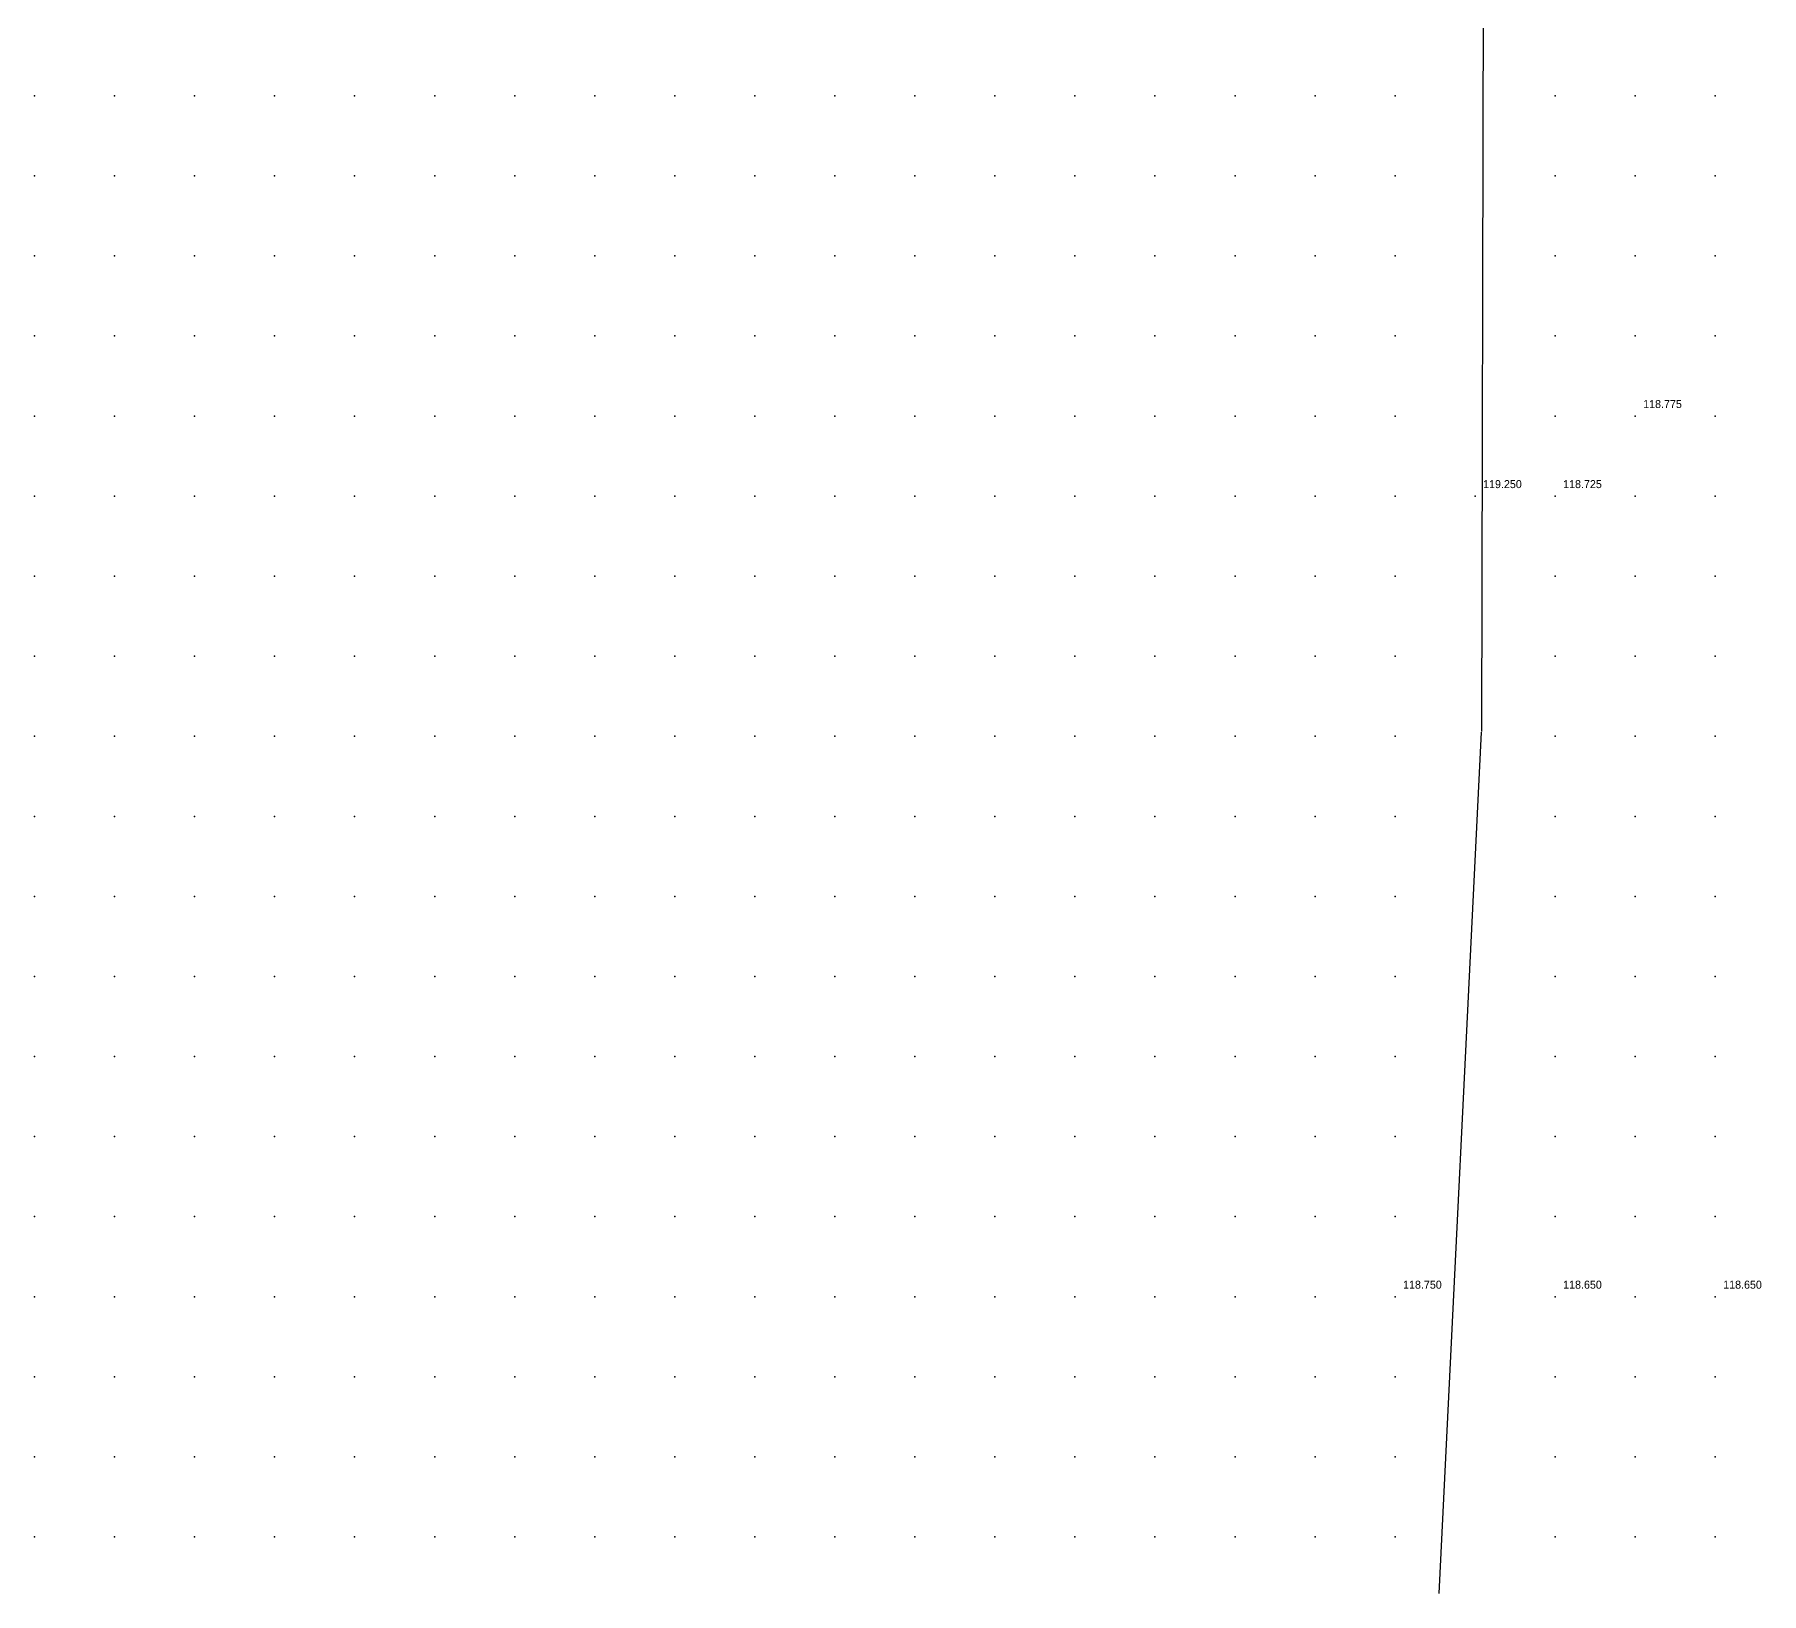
# Model space of a CAD drawing. Header units: metres. Extents: x 287878 to 288137, y 62805 to 63074.
# Drawn here: x 288008 to 288029.58, y 62864.29 to 62883.77 of the extents above; entities that cross this region are included whole.
import ezdxf

# ---------------------------------------------------------------- set-up
doc = ezdxf.new("R2010")
doc.units = ezdxf.units.M
for name, color, linetype in [('BARRIERS', 1, 'Continuous'), ('SURVEY_INTERP', 8, 'Continuous'), ('SURVEY_REAL', 3, 'Continuous')]:
    doc.layers.add(name, color=color, linetype=linetype)

msp = doc.modelspace()

# ---------------------------------------------------------------- linework, layer by layer
at = {"layer": 'BARRIERS'}
for p, q in [((288026.084, 62875.059), (288026.118, 62889.912)), ((288025.552, 62864.293), (288026.081, 62875.051))]:
    msp.add_line(p, q, dxfattribs=at)
at = {"layer": 'SURVEY_INTERP'}
for p in [(288008, 62883, 117.736), (288009, 62883, 117.741), (288010, 62883, 117.747), (288011, 62883, 117.755), (288012, 62883, 117.764), (288013, 62883, 117.775), (288014, 62883, 117.788), (288015, 62883, 117.802), (288016, 62883, 117.818), (288017, 62883, 117.837), (288018, 62883, 117.857), (288019, 62883, 117.881), (288020, 62883, 117.906), (288021, 62883, 117.935), (288022, 62883, 117.967), (288023, 62883, 118.001), (288024, 62883, 118.038), (288025, 62883, 118.075), (288027, 62883, 118.133), (288028, 62883, 118.144), (288029, 62883, 118.142), (288008, 62882, 117.709), (288009, 62882, 117.714), (288010, 62882, 117.72), (288011, 62882, 117.728), (288012, 62882, 117.737), (288013, 62882, 117.748), (288014, 62882, 117.761), (288015, 62882, 117.776), (288016, 62882, 117.793), (288017, 62882, 117.812), (288018, 62882, 117.834), (288019, 62882, 117.859), (288020, 62882, 117.888), (288021, 62882, 117.921), (288022, 62882, 117.959), (288023, 62882, 118.003), (288024, 62882, 118.054), (288025, 62882, 118.108), (288027, 62882, 118.202), (288028, 62882, 118.219), (288029, 62882, 118.208), (288008, 62881, 117.681), (288009, 62881, 117.686), (288010, 62881, 117.693), (288011, 62881, 117.701), (288012, 62881, 117.711), (288013, 62881, 117.722), (288014, 62881, 117.735), (288015, 62881, 117.751), (288016, 62881, 117.768), (288017, 62881, 117.789), (288018, 62881, 117.812), (288019, 62881, 117.839), (288020, 62881, 117.871), (288021, 62881, 117.909), (288022, 62881, 117.956), (288023, 62881, 118.012), (288024, 62881, 118.081), (288025, 62881, 118.162), (288027, 62881, 118.324), (288028, 62881, 118.355), (288029, 62881, 118.318), (288008, 62880, 117.654), (288009, 62880, 117.659), (288010, 62880, 117.666), (288011, 62880, 117.674), (288012, 62880, 117.684), (288013, 62880, 117.696), (288014, 62880, 117.71), (288015, 62880, 117.726), (288016, 62880, 117.744), (288017, 62880, 117.765), (288018, 62880, 117.79), (288019, 62880, 117.82), (288020, 62880, 117.855), (288021, 62880, 117.898), (288022, 62880, 117.952), (288023, 62880, 118.022), (288024, 62880, 118.113), (288025, 62880, 118.229), (288027, 62880, 118.495), (288028, 62880, 118.578), (288029, 62880, 118.472), (288008, 62879, 117.627), (288009, 62879, 117.632), (288010, 62879, 117.639), (288011, 62879, 117.648), (288012, 62879, 117.658), (288013, 62879, 117.67), (288014, 62879, 117.684), (288015, 62879, 117.701), (288016, 62879, 117.72), (288017, 62879, 117.743), (288018, 62879, 117.769), (288019, 62879, 117.8), (288020, 62879, 117.838), (288021, 62879, 117.885), (288022, 62879, 117.945), (288023, 62879, 118.025), (288024, 62879, 118.136), (288025, 62879, 118.289), (288027, 62879, 118.625), (288029, 62879, 118.575), (288008, 62878, 117.599), (288009, 62878, 117.605), (288010, 62878, 117.612), (288011, 62878, 117.621), (288012, 62878, 117.631), (288013, 62878, 117.644), (288014, 62878, 117.659), (288015, 62878, 117.676), (288016, 62878, 117.696), (288017, 62878, 117.72), (288018, 62878, 117.747), (288019, 62878, 117.78), (288020, 62878, 117.819), (288021, 62878, 117.868), (288022, 62878, 117.93), (288023, 62878, 118.013), (288024, 62878, 118.13), (288025, 62878, 118.302), (288028, 62878, 118.619), (288029, 62878, 118.491), (288008, 62877, 117.572), (288009, 62877, 117.578), (288010, 62877, 117.585), (288011, 62877, 117.594), (288012, 62877, 117.605), (288013, 62877, 117.618), (288014, 62877, 117.634), (288015, 62877, 117.652), (288016, 62877, 117.673), (288017, 62877, 117.697), (288018, 62877, 117.726), (288019, 62877, 117.759), (288020, 62877, 117.798), (288021, 62877, 117.846), (288022, 62877, 117.906), (288023, 62877, 117.983), (288024, 62877, 118.089), (288025, 62877, 118.234), (288027, 62877, 118.534), (288028, 62877, 118.46), (288029, 62877, 118.361), (288008, 62876, 117.544), (288009, 62876, 117.55), (288010, 62876, 117.557), (288011, 62876, 117.567), (288012, 62876, 117.578), (288013, 62876, 117.592), (288014, 62876, 117.608), (288015, 62876, 117.627), (288016, 62876, 117.649), (288017, 62876, 117.674), (288018, 62876, 117.704), (288019, 62876, 117.737), (288020, 62876, 117.777), (288021, 62876, 117.822), (288022, 62876, 117.877), (288023, 62876, 117.943), (288024, 62876, 118.025), (288025, 62876, 118.124), (288027, 62876, 118.283), (288028, 62876, 118.267), (288029, 62876, 118.227), (288008, 62875, 117.516), (288009, 62875, 117.522), (288010, 62875, 117.53), (288011, 62875, 117.54), (288012, 62875, 117.552), (288013, 62875, 117.566), (288014, 62875, 117.583), (288015, 62875, 117.603), (288016, 62875, 117.625), (288017, 62875, 117.652), (288018, 62875, 117.682), (288019, 62875, 117.717), (288020, 62875, 117.756), (288021, 62875, 117.8), (288022, 62875, 117.849), (288023, 62875, 117.904), (288024, 62875, 117.965), (288025, 62875, 118.028), (288027, 62875, 118.116), (288028, 62875, 118.12), (288029, 62875, 118.109), (288008, 62874, 117.488), (288009, 62874, 117.494), (288010, 62874, 117.502), (288011, 62874, 117.512), (288012, 62874, 117.524), (288013, 62874, 117.539), (288014, 62874, 117.557), (288015, 62874, 117.578), (288016, 62874, 117.602), (288017, 62874, 117.63), (288018, 62874, 117.662), (288019, 62874, 117.698), (288020, 62874, 117.738), (288021, 62874, 117.781), (288022, 62874, 117.828), (288023, 62874, 117.877), (288024, 62874, 117.925), (288025, 62874, 117.968), (288027, 62874, 118.023), (288028, 62874, 118.029), (288029, 62874, 118.025), (288008, 62873, 117.459), (288009, 62873, 117.465), (288010, 62873, 117.473), (288011, 62873, 117.484), (288012, 62873, 117.497), (288013, 62873, 117.512), (288014, 62873, 117.531), (288015, 62873, 117.553), (288016, 62873, 117.579), (288017, 62873, 117.608), (288018, 62873, 117.642), (288019, 62873, 117.681), (288020, 62873, 117.724), (288021, 62873, 117.771), (288022, 62873, 117.82), (288023, 62873, 117.869), (288024, 62873, 117.914), (288025, 62873, 117.95), (288027, 62873, 117.988), (288028, 62873, 117.989), (288029, 62873, 117.981), (288008, 62872, 117.43), (288009, 62872, 117.436), (288010, 62872, 117.444), (288011, 62872, 117.455), (288012, 62872, 117.469), (288013, 62872, 117.485), (288014, 62872, 117.505), (288015, 62872, 117.528), (288016, 62872, 117.555), (288017, 62872, 117.587), (288018, 62872, 117.624), (288019, 62872, 117.667), (288020, 62872, 117.715), (288021, 62872, 117.769), (288022, 62872, 117.828), (288023, 62872, 117.886), (288024, 62872, 117.938), (288025, 62872, 117.978), (288027, 62872, 118.008), (288028, 62872, 118.002), (288029, 62872, 117.983), (288008, 62871, 117.4), (288009, 62871, 117.406), (288010, 62871, 117.415), (288011, 62871, 117.426), (288012, 62871, 117.44), (288013, 62871, 117.457), (288014, 62871, 117.477), (288015, 62871, 117.502), (288016, 62871, 117.531), (288017, 62871, 117.566), (288018, 62871, 117.607), (288019, 62871, 117.655), (288020, 62871, 117.711), (288021, 62871, 117.777), (288022, 62871, 117.852), (288023, 62871, 117.932), (288024, 62871, 118.007), (288025, 62871, 118.06), (288027, 62871, 118.086), (288028, 62871, 118.071), (288029, 62871, 118.039), (288008, 62870, 117.369), (288009, 62870, 117.376), (288010, 62870, 117.384), (288011, 62870, 117.396), (288012, 62870, 117.41), (288013, 62870, 117.427), (288014, 62870, 117.449), (288015, 62870, 117.475), (288016, 62870, 117.506), (288017, 62870, 117.543), (288018, 62870, 117.588), (288019, 62870, 117.642), (288020, 62870, 117.708), (288021, 62870, 117.789), (288022, 62870, 117.889), (288023, 62870, 118.009), (288024, 62870, 118.134), (288025, 62870, 118.214), (288027, 62870, 118.226), (288028, 62870, 118.203), (288029, 62870, 118.164), (288008, 62869, 117.338), (288009, 62869, 117.344), (288010, 62869, 117.353), (288011, 62869, 117.364), (288012, 62869, 117.379), (288013, 62869, 117.397), (288014, 62869, 117.419), (288015, 62869, 117.446), (288016, 62869, 117.478), (288017, 62869, 117.518), (288018, 62869, 117.567), (288019, 62869, 117.627), (288020, 62869, 117.702), (288021, 62869, 117.797), (288022, 62869, 117.924), (288023, 62869, 118.1), (288024, 62869, 118.328), (288025, 62869, 118.478), (288027, 62869, 118.435), (288028, 62869, 118.379), (288029, 62869, 118.396), (288008, 62868, 117.306), (288009, 62868, 117.312), (288010, 62868, 117.321), (288011, 62868, 117.332), (288012, 62868, 117.346), (288013, 62868, 117.364), (288014, 62868, 117.387), (288015, 62868, 117.415), (288016, 62868, 117.448), (288017, 62868, 117.49), (288018, 62868, 117.542), (288019, 62868, 117.606), (288020, 62868, 117.687), (288021, 62868, 117.792), (288022, 62868, 117.934), (288023, 62868, 118.141), (288024, 62868, 118.463), (288028, 62868, 118.481), (288008, 62867, 117.274), (288009, 62867, 117.279), (288010, 62867, 117.287), (288011, 62867, 117.298), (288012, 62867, 117.312), (288013, 62867, 117.33), (288014, 62867, 117.353), (288015, 62867, 117.381), (288016, 62867, 117.415), (288017, 62867, 117.458), (288018, 62867, 117.511), (288019, 62867, 117.577), (288020, 62867, 117.661), (288021, 62867, 117.768), (288022, 62867, 117.906), (288023, 62867, 118.086), (288024, 62867, 118.31), (288025, 62867, 118.46), (288027, 62867, 118.42), (288028, 62867, 118.364), (288029, 62867, 118.378), (288008, 62866, 117.24), (288009, 62866, 117.245), (288010, 62866, 117.253), (288011, 62866, 117.263), (288012, 62866, 117.277), (288013, 62866, 117.294), (288014, 62866, 117.316), (288015, 62866, 117.344), (288016, 62866, 117.378), (288017, 62866, 117.421), (288018, 62866, 117.474), (288019, 62866, 117.54), (288020, 62866, 117.624), (288021, 62866, 117.729), (288022, 62866, 117.858), (288023, 62866, 118.007), (288024, 62866, 118.147), (288025, 62866, 118.226), (288027, 62866, 118.235), (288028, 62866, 118.219), (288029, 62866, 118.167), (288008, 62865, 117.206), (288009, 62865, 117.21), (288010, 62865, 117.217), (288011, 62865, 117.227), (288012, 62865, 117.24), (288013, 62865, 117.256), (288014, 62865, 117.277), (288015, 62865, 117.304), (288016, 62865, 117.337), (288017, 62865, 117.378), (288018, 62865, 117.43), (288019, 62865, 117.495), (288020, 62865, 117.577), (288021, 62865, 117.68), (288022, 62865, 117.81), (288023, 62865, 117.973), (288024, 62865, 118.164), (288025, 62865, 118.285), (288027, 62865, 118.232), (288028, 62865, 118.306), (288029, 62865, 118.172)]:
    msp.add_point(p, dxfattribs=at)
at = {"layer": 'SURVEY_REAL'}
for p in [(288028, 62879, 118.775), (288026, 62878, 119.25), (288027, 62878, 118.725), (288025, 62868, 118.75), (288027, 62868, 118.65), (288029, 62868, 118.65)]:
    msp.add_point(p, dxfattribs=at)

# ---------------------------------------------------------------- texts
for s, p in [('118.775', (288028.1, 62879.1, 118.775)), ('119.250', (288026.1, 62878.1, 119.25)), ('118.725', (288027.1, 62878.1, 118.725)), ('118.750', (288025.1, 62868.1, 118.75)), ('118.650', (288027.1, 62868.1, 118.65)), ('118.650', (288029.1, 62868.1, 118.65))]:
    msp.add_text(s, height=0.1, dxfattribs=at).set_placement(p)

doc.saveas('drawing.dxf')
